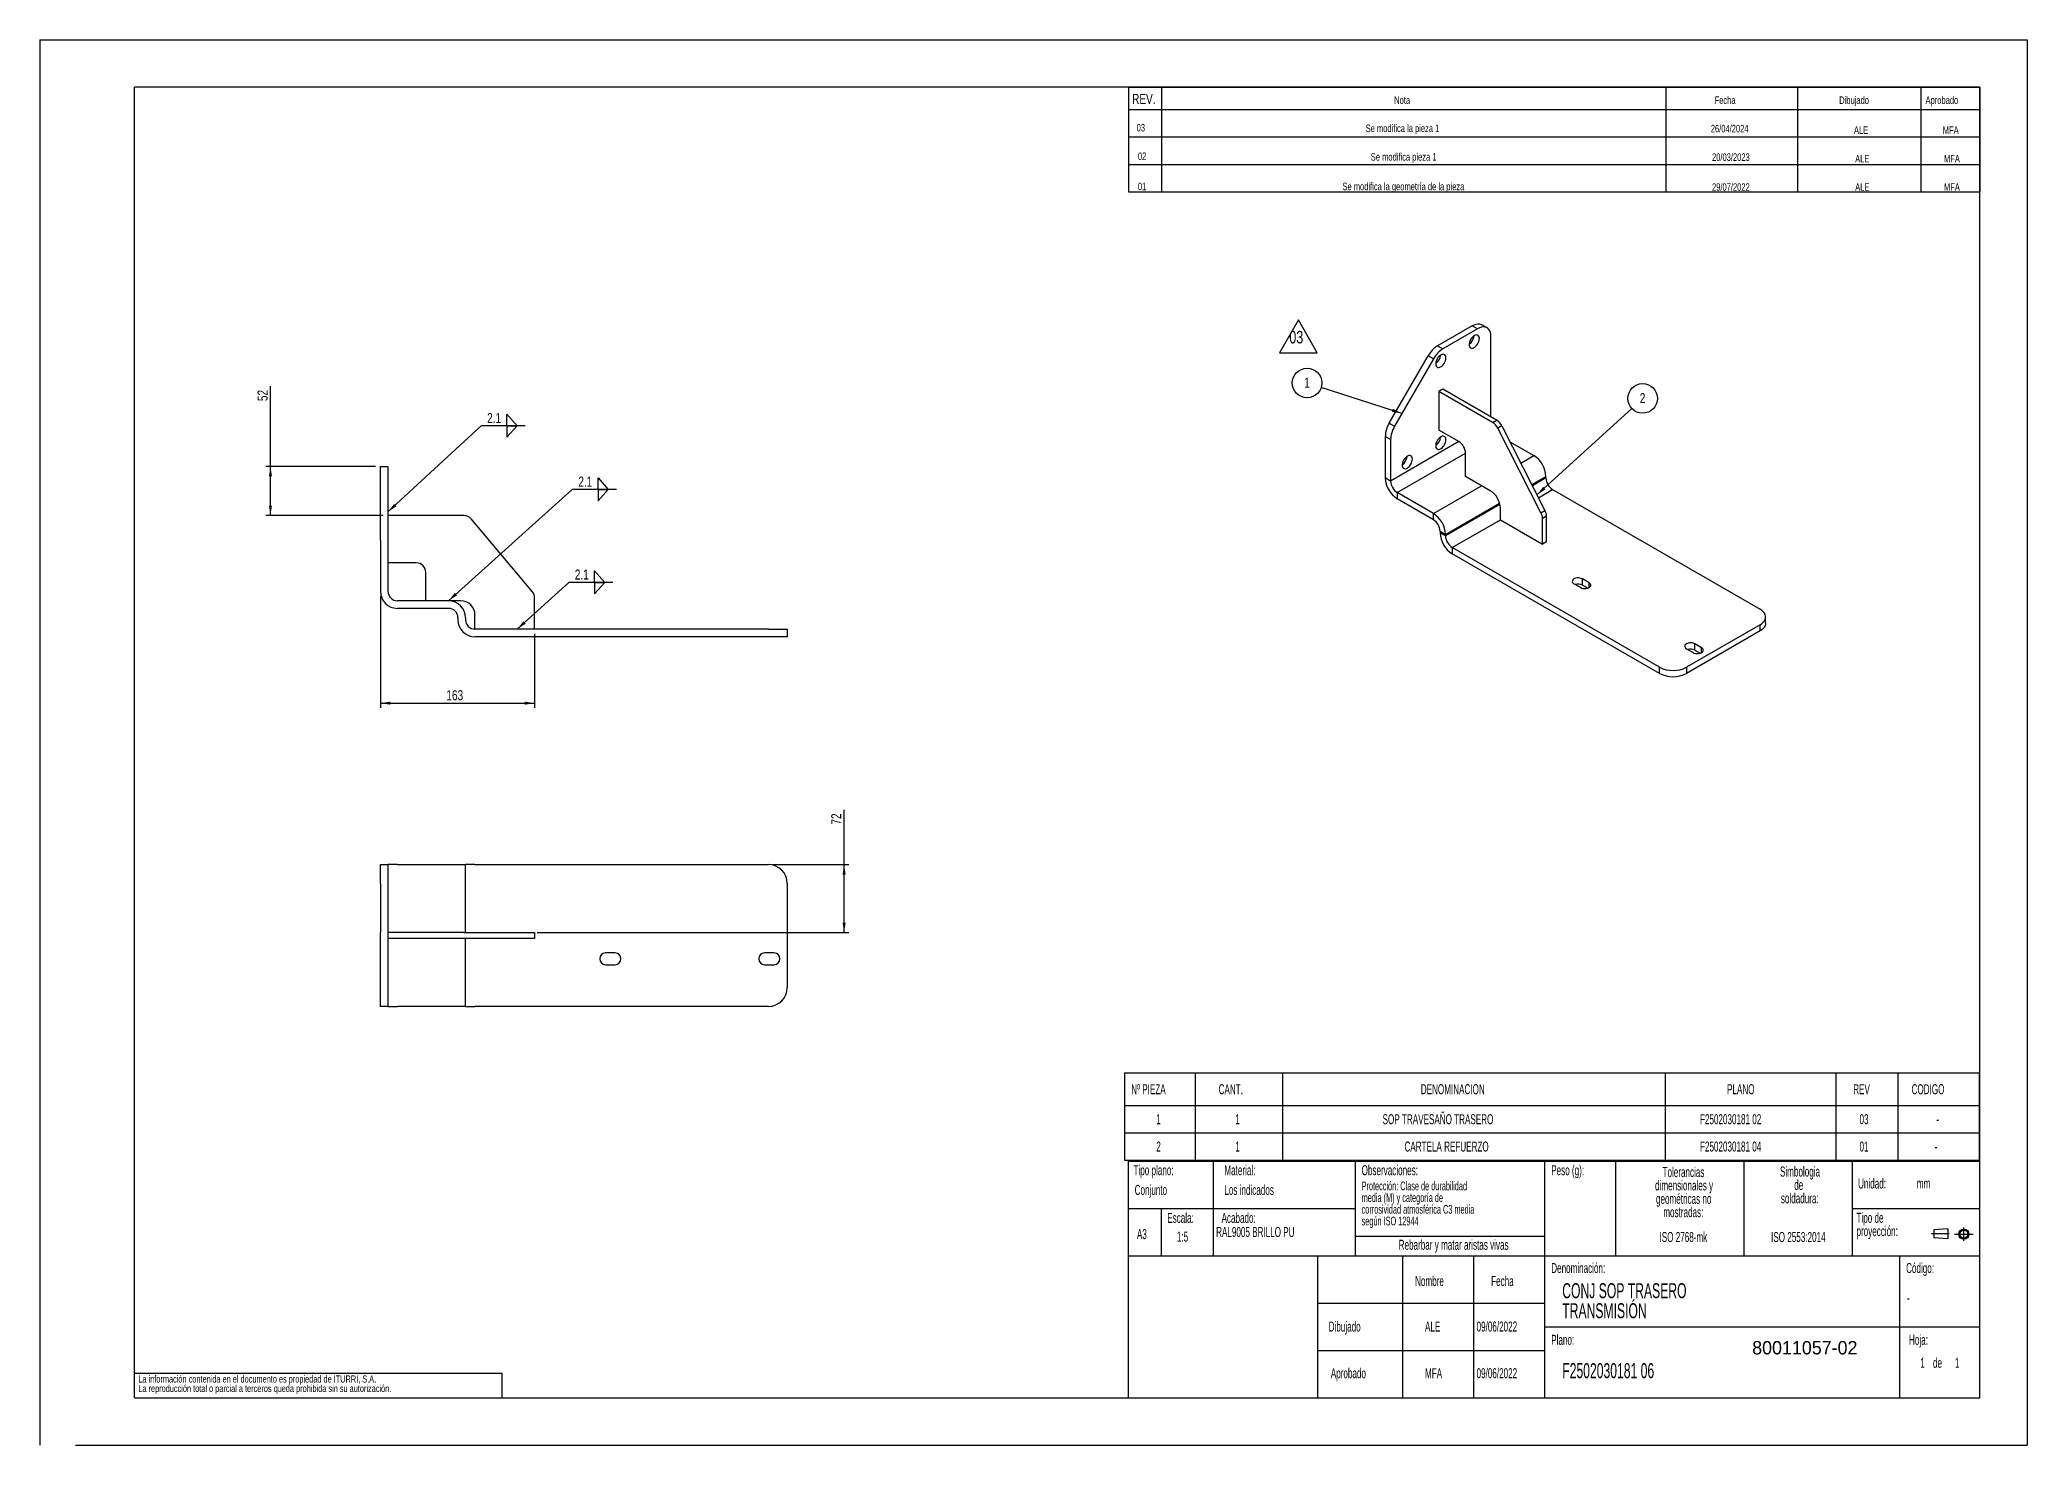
# Model space of a CAD drawing. Extents: x 0 to 420, y 0 to 297.
import ezdxf

# ---------------------------------------------------------------- set-up
doc = ezdxf.new("R2010")
doc.units = 0
doc.linetypes.add('CENTERX2', pattern=[20.32, 12.7, -2.54, 2.54, -2.54])
doc.layers.get('0').update_dxf_attribs({"linetype": 'CONTINUOUS'})
doc.layers.add('FORMATO', color=7, linetype='CONTINUOUS')
doc.layers.add('SLD-0', color=179, linetype='CONTINUOUS')
doc.styles.add('SLDTEXTSTYLE0', font='TXT', dxfattribs={"width": 0.75})
doc.styles.add('SLDTEXTSTYLE1', font='TXT', dxfattribs={"width": 0.605})
doc.dimstyles.new('SLDDIMSTYLE0', dxfattribs={"dimtxt": 2.116667, "dimasz": 2.116667, "dimexe": 0, "dimexo": 0.0625, "dimgap": 0.529167, "dimtad": 1, "dimdec": 1, "dimlfac": 5, "dimrnd": 1e-09, "dimzin": 12, "dimdsep": 46, "dimtxsty": 'SLDTEXTSTYLE0', "dimsah": 1, "dimcen": 0.09, "dimadec": 0, "dimazin": 0, "dimtfac": 1, "dimtdec": 1, "dimtofl": 0, "dimtmove": 0, "dimatfit": 3, "dimfxl": 1, "dimtolj": 1, "dimtzin": 12, "dimarcsym": 0})
doc.dimstyles.new('SLDDIMSTYLE1', dxfattribs={"dimtxt": 0.18, "dimasz": 2.116667, "dimexe": 0, "dimexo": 0.0625, "dimgap": 0, "dimtad": 0, "dimtih": 1, "dimtoh": 1, "dimdec": 0, "dimrnd": 1e-09, "dimzin": 0, "dimdsep": 46, "dimtxsty": 'Standard', "dimsah": 1, "dimcen": 0.09, "dimadec": 0, "dimazin": 0, "dimtfac": 2.116667, "dimtdec": 0, "dimtofl": 0, "dimtmove": 0, "dimatfit": 3, "dimfxl": 1, "dimtolj": 1, "dimtzin": 0, "dimarcsym": 0})

# ---------------------------------------------------------------- blocks, each defined once
blk = doc.blocks.new('SW_NOTE_0')
at = {"layer": 'FORMATO', "color": 0, "insert": (0, 17.1), "char_height": 13.23, "attachment_point": 1, "style": 'SLDTEXTSTYLE0'}
blk.add_mtext('03', dxfattribs=at)
blk = doc.blocks.new('SIMBOLO_REV3')
at = {"layer": 'FORMATO'}
for p, q in [((201.4, 1620.3), (181.4, 1585.7)), ((221.4, 1585.7), (201.4, 1620.3)), ((181.4, 1585.7), (221.4, 1585.7))]:
    blk.add_line(p, q, dxfattribs=at)
at = {"layer": 'FORMATO', "color": 7}
blk.add_blockref('SW_NOTE_0', (191.8, 1591.6), dxfattribs=at)
blk = doc.blocks.new('BLOQUE3')
at = {"color": 7, "linetype": 'CENTERX2'}
for p, q in [((397.92, 130.06), (394.8, 130.06)), ((398.88, 130.02), (402.16, 130.02)), ((400.52, 128.85), (400.52, 131.19))]:
    blk.add_line(p, q, dxfattribs=at)
at = {"color": 7, "linetype": 'Continuous'}
for p, q in [((397.68, 130.95), (395.23, 130.77)), ((395.23, 130.77), (395.23, 129.34)), ((397.68, 130.95), (397.68, 129.16)), ((397.68, 129.16), (395.23, 129.34))]:
    blk.add_line(p, q, dxfattribs=at)
for radius in [0.892, 0.713]:
    blk.add_circle((400.52, 130.02), radius, dxfattribs=at)
blk = doc.blocks.new('SW_NOTE_0_1')
at = {"layer": 'SLD-0', "color": 0, "attachment_point": 2, "style": 'SLDTEXTSTYLE1'}
for s, insert, char_height in [('dimensionales y', (7.54, -0.09), 2.1167), ('Tolerancias', (7.41, 2.73), 2.1167), ('geométricas no', (7.46, -2.92), 2.1167), ('mostradas:', (7.38, -5.74), 2.117)]:
    blk.add_mtext(s, dxfattribs=dict(at, insert=insert, char_height=char_height))
blk = doc.blocks.new('SW_NOTE_0_2')
at = {"layer": 'SLD-0', "color": 0, "attachment_point": 1, "style": 'SLDTEXTSTYLE1'}
for s, insert, char_height in [('Tipo de', (0, 2.73), 2.117), ('proyección:', (0, -0.09), 2.1167)]:
    blk.add_mtext(s, dxfattribs=dict(at, insert=insert, char_height=char_height))
blk = doc.blocks.new('SW_NOTE_0_3')
at = {"layer": 'SLD-0', "color": 0, "char_height": 2.117, "attachment_point": 2, "style": 'SLDTEXTSTYLE1'}
for s, insert in [('Simbologia', (7.11, 2.73)), ('de', (6.84, -0.09)), ('soldadura:', (7.06, -2.92))]:
    blk.add_mtext(s, dxfattribs=dict(at, insert=insert))
blk = doc.blocks.new('SW_NOTE_0_4')
at = {"layer": 'SLD-0', "color": 0, "char_height": 1.5, "attachment_point": 1, "style": 'SLDTEXTSTYLE0'}
for s, insert in [('La información contenida en el documento es propiedad de ITURRI, S.A.', (0, 1.93)), ('La reproducción total o parcial a terceros queda prohibida sin su autorización.', (0, -0.07))]:
    blk.add_mtext(s, dxfattribs=dict(at, insert=insert))
blk = doc.blocks.new('SW_NOTE_0_5')
at = {"layer": 'SLD-0', "color": 0, "char_height": 1.8521, "attachment_point": 1, "style": 'SLDTEXTSTYLE1'}
for s, insert in [('media (M) y categoría de', (0, -0.08)), ('Protección: Clase de durabilidad', (0, 2.39)), ('corrosividad atmosférica C3 media', (0, -2.55)), ('según ISO 12944', (0, -5.02))]:
    blk.add_mtext(s, dxfattribs=dict(at, insert=insert))
blk = doc.blocks.new('SW_NOTE_0_6')
at = {"layer": 'SLD-0', "color": 0, "char_height": 3.175, "attachment_point": 1, "style": 'SLDTEXTSTYLE1'}
for s, insert in [('TRANSMISIÓN', (0, -0.14)), ('CONJ SOP TRASERO', (0, 4.09))]:
    blk.add_mtext(s, dxfattribs=dict(at, insert=insert))
blk = doc.blocks.new('SW_TABLEANNOTATION_0')
at = {"layer": 'FORMATO', "color": 0}
for p, q in [((0, 0), (0, -6.9)), ((0, 0), (14.94, 0)), ((14.94, 0), (14.94, -6.9)), ((14.94, 0), (33.4, 0)), ((33.4, 0), (33.4, -6.9)), ((33.4, 0), (114.2, 0)), ((114.2, 0), (114.2, -6.9)), ((114.2, 0), (150.3, 0)), ((150.3, 0), (150.3, -6.9)), ((150.3, 0), (163.43, 0)), ((163.43, 0), (163.43, -6.9)), ((163.43, 0), (180.61, 0)), ((180.61, 0), (180.61, -6.9)), ((0, -6.9), (14.94, -6.9)), ((0, -6.9), (0, -12.67)), ((14.94, -6.9), (33.4, -6.9)), ((14.94, -6.9), (14.94, -12.67)), ((33.4, -6.9), (114.2, -6.9)), ((33.4, -6.9), (33.4, -12.67)), ((114.2, -6.9), (150.3, -6.9)), ((114.2, -6.9), (114.2, -12.67)), ((150.3, -6.9), (163.43, -6.9)), ((150.3, -6.9), (150.3, -12.67)), ((163.43, -6.9), (180.61, -6.9)), ((163.43, -6.9), (163.43, -12.67)), ((180.61, -6.9), (180.61, -12.67)), ((0, -12.67), (0, -18.45)), ((0, -12.67), (14.94, -12.67)), ((14.94, -12.67), (14.94, -18.45)), ((14.94, -12.67), (33.4, -12.67)), ((33.4, -12.67), (33.4, -18.45)), ((33.4, -12.67), (114.2, -12.67)), ((114.2, -12.67), (114.2, -18.45)), ((114.2, -12.67), (150.3, -12.67)), ((150.3, -12.67), (150.3, -18.45)), ((150.3, -12.67), (163.43, -12.67)), ((163.43, -12.67), (163.43, -18.45)), ((163.43, -12.67), (180.61, -12.67)), ((180.61, -12.67), (180.61, -18.45)), ((0, -18.45), (14.94, -18.45)), ((14.94, -18.45), (33.4, -18.45)), ((33.4, -18.45), (114.2, -18.45)), ((114.2, -18.45), (150.3, -18.45)), ((150.3, -18.45), (163.43, -18.45)), ((163.43, -18.45), (180.61, -18.45))]:
    blk.add_line(p, q, dxfattribs=at)
at = {"layer": 'FORMATO', "color": 0, "attachment_point": 1, "style": 'SLDTEXTSTYLE1'}
for s, insert, char_height in [('Nº PIEZA', (1.39, -2.39), 2.117), ('CANT.', (19.86, -2.39), 2.117), ('DENOMINACION', (62.59, -2.39), 2.1167), ('PLANO', (127.31, -2.39), 2.117), ('REV', (153.97, -2.39), 2.117), ('CODIGO', (166.3, -2.39), 2.117), ('SOP TRAVESAÑO TRASERO', (54.52, -8.73), 2.1167), ('1', (6.69, -8.73), 2.12), ('1', (23.39, -8.73), 2.12), ('F2502030181 02', (121.59, -8.73), 2.1167), ('03', (155.3, -8.73), 2.117), ('-', (171.55, -8.73), 2.12), ('2', (6.69, -14.5), 2.12), ('1', (23.39, -14.5), 2.12), ('CARTELA REFUERZO', (59.14, -14.5), 2.1167), ('F2502030181 04', (121.59, -14.5), 2.1167), ('01', (155.3, -14.5), 2.117), ('-', (171.16, -14.5), 2.12)]:
    blk.add_mtext(s, dxfattribs=dict(at, insert=insert, char_height=char_height))
blk = doc.blocks.new('_D')
at = {"layer": 'FORMATO', "color": 7, "transparency": 16777216}
for p, q in [((48.75, 206.85), (48.75, 223.77)), ((70.98, 206.85), (47.75, 206.85)), ((48.75, 196.45), (48.75, 206.85)), ((72.58, 196.45), (47.75, 196.45))]:
    blk.add_line(p, q, dxfattribs=at)
for points in [[(48.75, 206.85), (48.43, 204.73), (49.08, 204.73)], [(48.75, 196.45), (49.08, 198.57), (48.43, 198.57)]]:
    blk.add_solid(points, dxfattribs=at)
at = {"layer": 'FORMATO', "color": 7, "transparency": 16777216, "insert": (46.03, 220.64), "char_height": 2.117, "attachment_point": 1, "rotation": 90, "style": 'SLDTEXTSTYLE0'}
blk.add_mtext('52', dxfattribs=at)
blk = doc.blocks.new('_D_1')
at = {"layer": 'FORMATO', "color": 7, "transparency": 16777216}
for p, q in [((71.98, 179.45), (71.98, 155.81)), ((104.58, 171.45), (104.58, 155.81)), ((71.98, 156.81), (104.58, 156.81))]:
    blk.add_line(p, q, dxfattribs=at)
for points in [[(71.98, 156.81), (74.09, 156.48), (74.09, 157.13)], [(104.58, 156.81), (102.46, 157.13), (102.46, 156.48)]]:
    blk.add_solid(points, dxfattribs=at)
at = {"layer": 'FORMATO', "color": 7, "transparency": 16777216, "insert": (85.93, 159.54), "char_height": 2.117, "attachment_point": 1, "style": 'SLDTEXTSTYLE0'}
blk.add_mtext('163', dxfattribs=at)
blk = doc.blocks.new('SW_SYMBOL_WELD_FILL')
at = {"layer": 'FORMATO', "color": 0}
for p, q in [((100, 0), (100, 900)), ((100, 900), (900, 0)), ((100, 0), (900, 0))]:
    blk.add_line(p, q, dxfattribs=at)
blk = doc.blocks.new('SW_WELDSYMBOL_0')
at = {"layer": 'FORMATO', "color": 0}
blk.add_line((9.31, 0), (0, 0), dxfattribs=at)
at = {"layer": 'FORMATO', "color": 0, "xscale": 0.0027037109375, "yscale": 0.0027037109375, "zscale": 0.0027037109375}
blk.add_blockref('SW_SYMBOL_WELD_FILL', (5.18, 0.01), dxfattribs=at)
at = {"layer": 'FORMATO', "color": 0, "extrusion": (0, 0, -1), "xscale": 0.0027037109375, "yscale": 0.0027037109375, "zscale": 0.0027037109375, "rotation": 180}
blk.add_blockref('SW_SYMBOL_WELD_FILL', (-5.18, 0.01), dxfattribs=at)
at = {"layer": 'FORMATO', "color": 0, "insert": (1.28, 2.73), "char_height": 2.117, "attachment_point": 1, "style": 'SLDTEXTSTYLE0'}
blk.add_mtext('2.1', dxfattribs=at)
blk = doc.blocks.new('SW_WELDSYMBOL_1')
at = {"layer": 'FORMATO', "color": 0}
blk.add_line((9.31, 0), (0, 0), dxfattribs=at)
at = {"layer": 'FORMATO', "color": 0, "xscale": 0.0027037109375, "yscale": 0.0027037109375, "zscale": 0.0027037109375}
blk.add_blockref('SW_SYMBOL_WELD_FILL', (5.18, 0.01), dxfattribs=at)
at = {"layer": 'FORMATO', "color": 0, "extrusion": (0, 0, -1), "xscale": 0.0027037109375, "yscale": 0.0027037109375, "zscale": 0.0027037109375, "rotation": 180}
blk.add_blockref('SW_SYMBOL_WELD_FILL', (-5.18, 0.01), dxfattribs=at)
at = {"layer": 'FORMATO', "color": 0, "insert": (1.28, 2.73), "char_height": 2.117, "attachment_point": 1, "style": 'SLDTEXTSTYLE0'}
blk.add_mtext('2.1', dxfattribs=at)
blk = doc.blocks.new('SW_WELDSYMBOL_2')
at = {"layer": 'FORMATO', "color": 0}
blk.add_line((9.31, 0), (0, 0), dxfattribs=at)
at = {"layer": 'FORMATO', "color": 0, "xscale": 0.0027037109375, "yscale": 0.0027037109375, "zscale": 0.0027037109375}
blk.add_blockref('SW_SYMBOL_WELD_FILL', (5.18, 0.01), dxfattribs=at)
at = {"layer": 'FORMATO', "color": 0, "extrusion": (0, 0, -1), "xscale": 0.0027037109375, "yscale": 0.0027037109375, "zscale": 0.0027037109375, "rotation": 180}
blk.add_blockref('SW_SYMBOL_WELD_FILL', (-5.18, 0.01), dxfattribs=at)
at = {"layer": 'FORMATO', "color": 0, "insert": (1.28, 2.73), "char_height": 2.117, "attachment_point": 1, "style": 'SLDTEXTSTYLE0'}
blk.add_mtext('2.1', dxfattribs=at)
blk = doc.blocks.new('SW_NOTE_0_7')
at = {"layer": 'FORMATO', "color": 0}
blk.add_circle((-2.97, 0.95), 3.12, dxfattribs=at)
at = {"layer": 'FORMATO', "color": 0, "insert": (-2.99, 2.08), "char_height": 2.12, "attachment_point": 2, "style": 'SLDTEXTSTYLE0'}
blk.add_mtext('1', dxfattribs=at)
blk = doc.blocks.new('SW_NOTE_0_8')
at = {"layer": 'FORMATO', "color": 0}
blk.add_circle((2.3, 2.1), 3.12, dxfattribs=at)
at = {"layer": 'FORMATO', "color": 0, "insert": (2.28, 3.22), "char_height": 2.12, "attachment_point": 2, "style": 'SLDTEXTSTYLE0'}
blk.add_mtext('2', dxfattribs=at)
blk = doc.blocks.new('_D_2')
at = {"layer": 'FORMATO', "color": 7, "transparency": 16777216}
for p, q in [((169.98, 122.72), (169.98, 134.28)), ((154.98, 122.72), (170.98, 122.72)), ((169.98, 108.32), (169.98, 122.72)), ((105.11, 108.32), (170.98, 108.32))]:
    blk.add_line(p, q, dxfattribs=at)
for points in [[(169.98, 122.72), (169.65, 120.6), (170.3, 120.6)], [(169.98, 108.32), (170.3, 110.43), (169.65, 110.43)]]:
    blk.add_solid(points, dxfattribs=at)
at = {"layer": 'FORMATO', "color": 7, "transparency": 16777216, "insert": (167.25, 131.15), "char_height": 2.117, "attachment_point": 1, "rotation": 90, "style": 'SLDTEXTSTYLE0'}
blk.add_mtext('72', dxfattribs=at)

msp = doc.modelspace()

# ---------------------------------------------------------------- linework, layer by layer
at = {"color": 7, "linetype": 'Continuous'}
for p, q in [((0, 297), (420, 297)), ((0, 297), (0, -0.001)), ((420, 297), (420, 0)), ((410, 287), (20, 287)), ((20, 10), (20, 287)), ((410, 10), (410, 287)), ((302.716, 236.573), (295.403, 232.351)), ((303.848, 235.92), (296.534, 231.698)), ((303.848, 235.92), (302.716, 236.573)), ((305.847, 236.118), (304.716, 236.771)), ((295.403, 232.351), (296.534, 231.698)), ((306.676, 217.305), (306.676, 234.287)), ((285.16, 215.963), (293.403, 230.24)), ((294.534, 229.587), (286.291, 215.31)), ((294.534, 229.587), (293.403, 230.24)), ((296.494, 223.183), (295.645, 222.693)), ((295.645, 222.693), (295.645, 214.527)), ((307.007, 216.134), (295.645, 222.693)), ((307.855, 216.624), (296.494, 223.183)), ((285.16, 215.963), (286.291, 215.31)), ((299.888, 212.078), (295.645, 214.527)), ((307.007, 216.134), (307.855, 216.624)), ((308.938, 215.415), (308.09, 214.925)), ((317.235, 197.061), (308.09, 214.925)), ((308.938, 215.415), (318.083, 197.551)), ((285.463, 212.522), (284.331, 213.175)), ((284.331, 213.175), (284.331, 204.403)), ((285.463, 212.522), (285.463, 203.75)), ((310.652, 212.068), (315.727, 209.138)), ((71.977, 206.849), (73.577, 206.849)), ((71.977, 205.677), (71.977, 206.849)), ((73.577, 206.849), (73.577, 205.677)), ((301.302, 204.73), (301.302, 209.629)), ((71.977, 194.02), (71.977, 205.677)), ((73.577, 205.677), (73.577, 194.02)), ((285.463, 203.75), (284.331, 204.403)), ((306.535, 201.709), (301.302, 204.73)), ((318.273, 204.402), (318.273, 204.729)), ((319.687, 201.953), (363.527, 176.644)), ((294.514, 196.892), (286.877, 201.301)), ((286.877, 201.301), (286.877, 199.994)), ((294.514, 195.586), (286.877, 199.994)), ((308.656, 195.585), (308.656, 198.035)), ((317.235, 197.061), (318.083, 197.551)), ((71.977, 191.192), (71.977, 194.02)), ((89.644, 196.449), (73.577, 196.449)), ((73.577, 194.02), (73.577, 191.192)), ((104.109, 180.322), (91.176, 195.734)), ((294.514, 195.586), (294.514, 196.892)), ((308.656, 195.585), (317.565, 190.442)), ((318.414, 196.31), (317.565, 195.821)), ((317.565, 190.442), (317.565, 195.821)), ((318.414, 190.931), (318.414, 196.31)), ((71.977, 191.192), (71.977, 180.449)), ((73.577, 191.192), (73.577, 180.449)), ((295.928, 193.136), (297.059, 192.483)), ((295.928, 193.136), (295.928, 192.809)), ((297.059, 192.156), (295.928, 192.809)), ((297.059, 192.483), (297.059, 192.156)), ((342.314, 164.398), (298.474, 189.707)), ((298.474, 189.707), (298.474, 188.4)), ((318.414, 190.931), (317.565, 190.442)), ((79.577, 186.449), (73.577, 186.449)), ((342.314, 163.092), (298.474, 188.4)), ((81.577, 178.449), (81.577, 184.449)), ((324.229, 182.042), (325.643, 181.226)), ((327.411, 182.246), (325.997, 183.063)), ((325.997, 181.756), (325.997, 183.063)), ((325.997, 181.756), (327.128, 181.103)), ((86.377, 178.449), (75.577, 178.449)), ((86.377, 176.849), (75.577, 176.849)), ((88.977, 178.449), (86.377, 178.449)), ((104.577, 172.449), (104.577, 179.036)), ((88.377, 174.849), (88.377, 174.449)), ((89.977, 174.849), (89.977, 174.449)), ((91.977, 172.449), (91.977, 175.449)), ((153.977, 172.449), (91.977, 172.449)), ((153.977, 172.449), (157.977, 172.449)), ((157.977, 172.449), (157.977, 170.849)), ((363.527, 173.379), (347.971, 164.398)), ((363.527, 172.072), (363.527, 173.379)), ((364.699, 173.705), (364.699, 175.011)), ((153.977, 170.849), (91.977, 170.849)), ((157.977, 170.849), (153.977, 170.849)), ((363.527, 172.072), (347.971, 163.092)), ((347.988, 168.327), (349.402, 167.51)), ((351.17, 168.531), (349.756, 169.347)), ((349.756, 168.041), (349.756, 169.347)), ((349.756, 168.041), (350.887, 167.388)), ((342.314, 163.092), (342.314, 164.398)), ((347.971, 164.398), (347.971, 163.092)), ((71.977, 122.716), (73.577, 122.716)), ((71.977, 118.716), (71.977, 122.716)), ((73.577, 122.716), (73.577, 118.716)), ((75.577, 122.716), (73.577, 122.716)), ((75.577, 122.716), (86.377, 122.716)), ((86.377, 122.716), (89.977, 122.716)), ((89.977, 108.316), (89.977, 122.716)), ((91.977, 122.716), (89.977, 122.716)), ((91.977, 122.716), (153.977, 122.716)), ((71.977, 118.716), (71.977, 108.373)), ((73.577, 118.716), (73.577, 108.373)), ((157.977, 118.716), (157.977, 96.716)), ((71.977, 105.545), (71.977, 108.373)), ((71.977, 93.888), (71.977, 105.545)), ((73.577, 108.373), (73.577, 105.545)), ((89.644, 108.316), (73.577, 108.316)), ((89.644, 107.116), (73.577, 107.116)), ((73.577, 105.545), (73.577, 93.888)), ((89.644, 108.316), (91.176, 108.316)), ((91.176, 107.116), (89.644, 107.116)), ((89.977, 92.716), (89.977, 107.116)), ((91.176, 108.316), (104.109, 108.316)), ((104.109, 107.116), (91.176, 107.116)), ((104.109, 108.316), (104.577, 108.316)), ((104.577, 107.116), (104.109, 107.116)), ((104.577, 108.316), (104.577, 107.116)), ((121.577, 104.04), (119.577, 104.04)), ((119.577, 101.54), (121.577, 101.54)), ((155.177, 104.04), (153.177, 104.04)), ((153.177, 101.54), (155.177, 101.54)), ((71.977, 92.716), (71.977, 93.888)), ((73.577, 92.716), (71.977, 92.716)), ((73.577, 93.888), (73.577, 92.716)), ((73.577, 92.716), (75.577, 92.716)), ((86.377, 92.716), (75.577, 92.716)), ((89.977, 92.716), (86.377, 92.716)), ((89.977, 92.716), (91.977, 92.716)), ((153.977, 92.716), (91.977, 92.716)), ((230, 60), (410, 60)), ((230, 60), (230, 10)), ((20, 10), (410, 10)), ((7.531, 0), (420, 0))]:
    msp.add_line(p, q, dxfattribs=at)
at = {"color": 8, "linetype": 'Continuous'}
for p, q in [((299.889, 212.078), (285.463, 203.75)), ((286.877, 201.301), (301.302, 209.628)), ((312.967, 207.545), (315.727, 209.138)), ((294.514, 196.892), (304.696, 202.77)), ((315.29, 203.007), (318.273, 204.729)), ((318.273, 204.402), (315.419, 202.755)), ((316.71, 200.234), (319.687, 201.953)), ((297.059, 192.483), (308.49, 199.081)), ((308.565, 198.798), (297.059, 192.156)), ((298.474, 189.707), (308.656, 195.585)), ((327.411, 181.226), (327.411, 182.246)), ((351.17, 167.51), (351.17, 168.531))]:
    msp.add_line(p, q, dxfattribs=at)
at = {"color": 7, "linetype": 'Continuous', "flags": 128}
for points in [[(302.716, 236.573), (303.119, 236.772), (303.513, 236.901), (303.891, 236.956), (304.245, 236.937), (304.568, 236.845), (304.716, 236.771)], [(306.676, 234.287), (306.647, 234.735), (306.561, 235.141), (306.42, 235.496), (306.227, 235.793), (305.985, 236.027), (305.7, 236.192), (305.377, 236.284), (305.023, 236.303), (304.644, 236.248), (304.25, 236.119), (303.848, 235.92)], [(304.222, 233.85), (304.196, 234.103), (304.122, 234.316), (304.001, 234.478), (303.84, 234.581), (303.647, 234.621), (303.43, 234.596), (303.199, 234.506), (302.966, 234.357), (302.74, 234.154), (302.534, 233.909), (302.356, 233.631), (302.214, 233.334), (302.116, 233.033), (302.066, 232.74), (302.066, 232.47), (302.116, 232.235), (302.214, 232.047), (302.356, 231.914), (302.534, 231.842), (302.74, 231.835), (302.966, 231.893), (303.199, 232.013), (303.43, 232.19), (303.647, 232.415), (303.84, 232.678), (304.001, 232.967), (304.122, 233.268), (304.196, 233.567), (304.222, 233.85)], [(297.151, 229.768), (297.125, 230.021), (297.051, 230.234), (296.93, 230.396), (296.769, 230.499), (296.576, 230.539), (296.359, 230.513), (296.128, 230.424), (295.895, 230.275), (295.669, 230.072), (295.463, 229.827), (295.285, 229.549), (295.143, 229.252), (295.045, 228.951), (294.995, 228.658), (294.995, 228.388), (295.045, 228.153), (295.143, 227.965), (295.285, 227.832), (295.463, 227.76), (295.669, 227.753), (295.895, 227.81), (296.128, 227.931), (296.359, 228.107), (296.576, 228.333), (296.769, 228.596), (296.93, 228.885), (297.051, 229.186), (297.125, 229.485), (297.151, 229.768)], [(297.151, 212.457), (297.125, 212.711), (297.051, 212.924), (296.93, 213.085), (296.769, 213.188), (296.576, 213.228), (296.359, 213.203), (296.128, 213.113), (295.895, 212.964), (295.669, 212.762), (295.463, 212.516), (295.285, 212.238), (295.143, 211.942), (295.045, 211.64), (294.995, 211.347), (294.995, 211.077), (295.045, 210.843), (295.143, 210.654), (295.285, 210.521), (295.463, 210.449), (295.669, 210.442), (295.895, 210.5), (296.128, 210.62), (296.359, 210.797), (296.576, 211.022), (296.769, 211.285), (296.93, 211.574), (297.051, 211.875), (297.125, 212.174), (297.151, 212.457)], [(290.08, 208.375), (290.054, 208.629), (289.98, 208.841), (289.859, 209.003), (289.698, 209.106), (289.505, 209.146), (289.288, 209.121), (289.057, 209.031), (288.823, 208.882), (288.598, 208.68), (288.392, 208.434), (288.213, 208.156), (288.072, 207.86), (287.974, 207.558), (287.924, 207.265), (287.924, 206.995), (287.974, 206.761), (288.072, 206.572), (288.213, 206.439), (288.392, 206.367), (288.598, 206.36), (288.823, 206.418), (289.057, 206.538), (289.288, 206.715), (289.505, 206.94), (289.698, 207.203), (289.859, 207.492), (289.98, 207.793), (290.054, 208.092), (290.08, 208.375)], [(325.997, 183.063), (325.76, 183.17), (325.485, 183.242), (325.189, 183.273), (324.888, 183.262), (324.6, 183.211), (324.342, 183.121), (324.129, 182.998), (323.973, 182.849), (323.884, 182.683), (323.865, 182.509), (323.92, 182.338), (324.043, 182.179), (324.229, 182.042)], [(325.643, 181.226), (325.881, 181.119), (326.155, 181.047), (326.452, 181.016), (326.753, 181.026), (327.04, 181.078), (327.298, 181.168), (327.511, 181.291), (327.667, 181.44), (327.757, 181.606), (327.775, 181.78), (327.721, 181.951), (327.597, 182.11), (327.411, 182.246)], [(363.527, 173.379), (363.901, 173.628), (364.21, 173.905), (364.447, 174.204), (364.608, 174.521), (364.689, 174.847), (364.689, 175.176), (364.608, 175.502), (364.447, 175.818), (364.21, 176.118), (363.901, 176.395), (363.527, 176.644)], [(364.699, 173.705), (364.689, 173.54), (364.608, 173.214), (364.447, 172.898), (364.21, 172.598), (363.901, 172.321), (363.527, 172.072)], [(349.756, 169.347), (349.519, 169.454), (349.244, 169.526), (348.947, 169.557), (348.647, 169.547), (348.359, 169.495), (348.101, 169.405), (347.888, 169.282), (347.732, 169.133), (347.642, 168.967), (347.624, 168.793), (347.679, 168.622), (347.802, 168.464), (347.988, 168.327)], [(349.402, 167.51), (349.639, 167.403), (349.914, 167.332), (350.211, 167.3), (350.511, 167.311), (350.799, 167.363), (351.057, 167.453), (351.27, 167.576), (351.426, 167.724), (351.516, 167.89), (351.534, 168.064), (351.48, 168.235), (351.356, 168.394), (351.17, 168.531)]]:
    msp.add_lwpolyline(points, dxfattribs=at)
at = {"color": 7, "linetype": 'Continuous'}
for centre, radius, start, end in [((298.457, 227.455), 5.77, 121.95467, 151.14439), ((299.588, 226.802), 5.77, 121.95467, 151.14439), ((300.726, 234.619), 2.369, 304.27052, 355.73486), ((293.655, 230.537), 2.369, 304.27052, 355.73486), ((290.099, 212.978), 5.771, 148.85627, 178.0435), ((291.231, 212.325), 5.771, 148.85627, 178.0435), ((305.429, 213.631), 2.959, 25.94839, 57.78806), ((306.278, 214.12), 2.959, 25.94839, 57.78806), ((293.655, 213.226), 2.369, 304.27052, 355.73486), ((298.232, 209.489), 3.074, 2.60548, 57.39452), ((286.584, 209.144), 2.369, 304.27052, 355.73486), ((312.767, 204.49), 5.511, 2.48735, 57.51265), ((289.837, 204.642), 5.511, 182.48713, 237.51287), ((288.533, 203.89), 3.074, 182.60548, 237.39452), ((304.083, 197.844), 4.577, 2.38686, 57.61314), ((321.343, 204.542), 3.074, 182.60548, 237.39452), ((315.614, 196.228), 2.801, 1.68075, 28.18229), ((89.644, 194.449), 2, 40, 90), ((291.554, 192.244), 5.511, 2.48713, 57.51287), ((292.858, 192.996), 3.074, 2.60548, 57.39452), ((314.766, 195.738), 2.801, 1.68075, 28.18229), ((301.433, 193.049), 5.511, 182.48713, 237.51287), ((300.13, 192.296), 3.074, 182.60548, 237.39452), ((79.577, 184.449), 2, 0, 90), ((325.107, 180.028), 1.944, 62.75463, 107.80911), ((75.577, 180.449), 3.6, 180, 270), ((75.577, 180.449), 2, 180, 270), ((86.377, 174.849), 3.6, 0, 90), ((86.377, 174.849), 2, 0, 90), ((88.977, 175.449), 3, 0, 90), ((102.577, 179.036), 2, 0, 40), ((91.977, 174.449), 3.6, 180, 270), ((91.977, 174.449), 2, 180, 270), ((348.866, 166.312), 1.944, 62.75463, 107.80911), ((345.143, 169.83), 6.124, 242.49143, 297.50857), ((345.143, 168.523), 6.124, 242.49143, 297.50857), ((153.977, 118.716), 4, 0, 90), ((119.577, 102.79), 1.25, 90, 270), ((121.577, 102.79), 1.25, 270, 90), ((153.177, 102.79), 1.25, 90, 270), ((155.177, 102.79), 1.25, 270, 90), ((153.977, 96.716), 4, 270, 0)]:
    msp.add_arc(centre, radius, start, end, dxfattribs=at)
at = {"layer": 'FORMATO'}
for p, q in [((230.091, 287), (410, 287)), ((230.091, 287), (230.091, 264.866)), ((237.034, 287), (237.034, 264.866)), ((343.657, 287), (343.657, 264.866)), ((371.462, 287), (371.462, 264.866)), ((397.513, 287), (397.513, 264.866)), ((410, 287), (410, 264.866)), ((230.091, 282.266), (410, 282.266)), ((230.091, 276.466), (410, 276.466)), ((230.091, 270.666), (410, 270.666)), ((230.091, 264.866), (410, 264.866))]:
    msp.add_line(p, q, dxfattribs=at)
at = {"layer": 'SLD-0'}
for p, q in [((248, 60), (248, 40)), ((278, 60), (278, 40)), ((318, 60), (318, 40)), ((333, 60), (333, 40)), ((360.082, 60), (360.082, 40)), ((383, 60), (383, 40)), ((230, 50), (248, 50)), ((237, 50), (237, 40)), ((248, 50), (278, 50)), ((383, 50), (410, 50)), ((278, 44.158), (318, 44.158)), ((230, 40), (410, 40)), ((270, 40), (270, 10)), ((288, 40), (288, 10)), ((303, 40), (303, 10)), ((318, 40), (318, 10)), ((393, 40), (393, 10)), ((270, 30), (318, 30)), ((318, 25), (393, 25)), ((393, 25), (410, 25)), ((270, 20), (318, 20)), ((20.002, 15.245), (97.629, 15.245)), ((97.629, 15.245), (97.629, 10))]:
    msp.add_line(p, q, dxfattribs=at)

# ---------------------------------------------------------------- block references
at = {"color": 7, "linetype": 'Continuous', "xscale": 1.2, "yscale": 1.2, "zscale": 1.2}
msp.add_blockref('BLOQUE3', (-74.011, -111.408), dxfattribs=at)
at = {"layer": 'FORMATO', "xscale": 0.2, "yscale": 0.2, "zscale": 0.2}
msp.add_blockref('SIMBOLO_REV3', (225.695, -86.264), dxfattribs=at)
at = {"layer": 'FORMATO', "color": 7}
for name, p in [('SW_NOTE_0_7', (270.786, 223.528)), ('SW_NOTE_0_8', (336.424, 219.107)), ('SW_WELDSYMBOL_2', (93.263, 215.414)), ('SW_WELDSYMBOL_1', (112.537, 201.959)), ('SW_WELDSYMBOL_0', (111.791, 182.321))]:
    msp.add_blockref(name, p, dxfattribs=at)
at = {"layer": 'FORMATO'}
msp.add_blockref('SW_TABLEANNOTATION_0', (229.254, 78.682), dxfattribs=at)
at = {"layer": 'SLD-0'}
for name, p in [('SW_NOTE_0_1', (339.945, 56.056)), ('SW_NOTE_0_3', (364.873, 56.166)), ('SW_NOTE_0_5', (279.339, 53.33)), ('SW_NOTE_0_2', (383.914, 46.391)), ('SW_NOTE_0_6', (321.739, 30.157)), ('SW_NOTE_0_4', (20.838, 12.819))]:
    msp.add_blockref(name, p, dxfattribs=at)

# ---------------------------------------------------------------- texts
at = {"insert": (361.872, 22.021), "char_height": 2.82222, "attachment_point": 1}
msp.add_mtext_dynamic_manual_height_columns('80011057-02', width=11.73485, gutter_width=14.111, heights=[0], dxfattribs=at)
at = {"layer": 'FORMATO', "style": 'SLDTEXTSTYLE0'}
for s, insert, char_height, attachment_point in [('REV.', (230.836, 285.552), 2.1167, 1), ('Nota', (286.224, 285.026), 1.5875, 1), ('Fecha', (353.926, 285.026), 1.5875, 1), ('Dibujado', (380.261, 285.026), 1.5875, 1), ('Aprobado', (398.51, 285.026), 1.5875, 1), ('03', (232.685, 279.212), 1.5875, 2), ('Se modifica la pieza 1', (287.973, 279.081), 1.5875, 2), ('26/04/2024', (357.114, 279.016), 1.5875, 2), ('ALE', (384.884, 278.69), 1.5875, 2), ('MFA', (403.824, 278.69), 1.5875, 2), ('02', (232.943, 273.18), 1.5875, 2), ('Se modifica pieza 1', (288.218, 273.05), 1.5875, 2), ('20/03/2023', (357.372, 272.985), 1.5875, 2), ('ALE', (385.142, 272.659), 1.5875, 2), ('MFA', (404.082, 272.659), 1.5875, 2), ('01', (232.943, 266.796), 1.5875, 2), ('Se modifica la geometría de la pieza', (288.165, 266.796), 1.5875, 2), ('29/07/2022', (357.372, 266.669), 1.5875, 2), ('ALE', (385.142, 266.669), 1.5875, 2), ('MFA', (404.082, 266.669), 1.5875, 2)]:
    msp.add_mtext(s, dxfattribs=dict(at, insert=insert, char_height=char_height, attachment_point=attachment_point))
at = {"layer": 'SLD-0', "style": 'SLDTEXTSTYLE1'}
for s, insert, char_height, attachment_point in [('Tipo plano:', (231.129, 59.181), 2.11667, 1), ('Material:', (250.33, 59.181), 2.1167, 1), ('Observaciones:', (279.339, 59.181), 2.11667, 1), ('Peso (g):', (319.403, 59.181), 2.1167, 1), ('Conjunto', (231.377, 55.019), 2.1167, 1), ('Los indicados', (250.33, 55.019), 2.11667, 1), ('Unidad:', (384.246, 56.371), 2.1167, 1), ('mm', (396.662, 56.371), 2.1167, 1), ('Escala:', (238.263, 49.101), 2.1167, 1), ('Acabado:', (249.738, 49.101), 2.1167, 1), ('A3', (231.859, 45.674), 2.1167, 1), ('1:5', (240.29, 45.135), 2.1167, 1), ('RAL9005 BRILLO PU', (248.595, 46.127), 2.11667, 1), ('Rebarbar y matar aristas vivas', (298.785, 43.424), 2.11667, 2), ('ISO 2768-mk', (347.337, 45.06), 2.11667, 2), ('ISO 2553:2014', (371.625, 45.06), 2.11667, 2), ('Denominación:', (319.403, 38.514), 2.11667, 1), ('Código:', (394.398, 38.514), 2.1167, 1), ('Nombre', (290.638, 35.755), 2.1167, 1), ('Fecha', (306.708, 35.755), 2.1167, 1), ('-', (394.586, 32.193), 2.117, 1), ('Dibujado', (272.373, 26.14), 2.1167, 1), ('ALE', (292.735, 26.14), 2.1167, 1), ('09/06/2022', (303.629, 26.14), 2.1167, 1), ('Plano:', (319.403, 23.338), 2.1167, 1), ('Hoja:', (395.014, 23.338), 2.1167, 1), ('F2502030181 06', (321.739, 17.347), 3.175, 1), ('1', (397.413, 18.475), 2.117, 1), ('1', (397.413, 18.475), 2.117, 1), ('de', (400.078, 18.475), 2.1167, 1), ('de', (400.078, 18.475), 2.1167, 1), ('1', (404.731, 18.475), 2.117, 1), ('1', (404.731, 18.475), 2.117, 1), ('Aprobado', (272.825, 16.282), 2.1167, 1), ('MFA', (292.735, 16.282), 2.1167, 1), ('09/06/2022', (303.629, 16.282), 2.1167, 1)]:
    msp.add_mtext(s, dxfattribs=dict(at, insert=insert, char_height=char_height, attachment_point=attachment_point))

# ---------------------------------------------------------------- dimensions: what is measured, and where the dimension line sits
at = {"layer": 'FORMATO', "color": 7}
for base, p1, p2, picture, middle in [((48.754, 206.849), (73.577, 196.449), (71.977, 206.849), '_D', (48.754, 222.202)), ((169.977, 122.716), (104.109, 108.316), (153.977, 122.716), '_D_2', (169.977, 132.716))]:
    dim = msp.add_linear_dim(base=base, p1=p1, p2=p2, angle=90, dimstyle='SLDDIMSTYLE0', dxfattribs=at)
    dim.commit()
    dim.dimension.update_dxf_attribs({"geometry": picture, "text_midpoint": middle, "dimtype": 160})
dim = msp.add_linear_dim(base=(104.577, 156.809), p1=(71.977, 180.449), p2=(104.577, 172.449), dimstyle='SLDDIMSTYLE0', dxfattribs=at)
dim.commit()
dim.dimension.update_dxf_attribs({"geometry": '_D_1', "text_midpoint": (88.277, 156.809), "dimtype": 160})

# ---------------------------------------------------------------- leaders
for points in [[(287.871, 218.046), (270.786, 223.528)], [(316.398, 200.842), (336.424, 219.107)], [(73.577, 197.231), (93.263, 215.414)], [(86.377, 178.449), (112.537, 201.959)], [(100.881, 172.449), (111.791, 182.321)]]:
    msp.add_leader(points, dimstyle='SLDDIMSTYLE1', dxfattribs=at)

doc.saveas('drawing.dxf')
